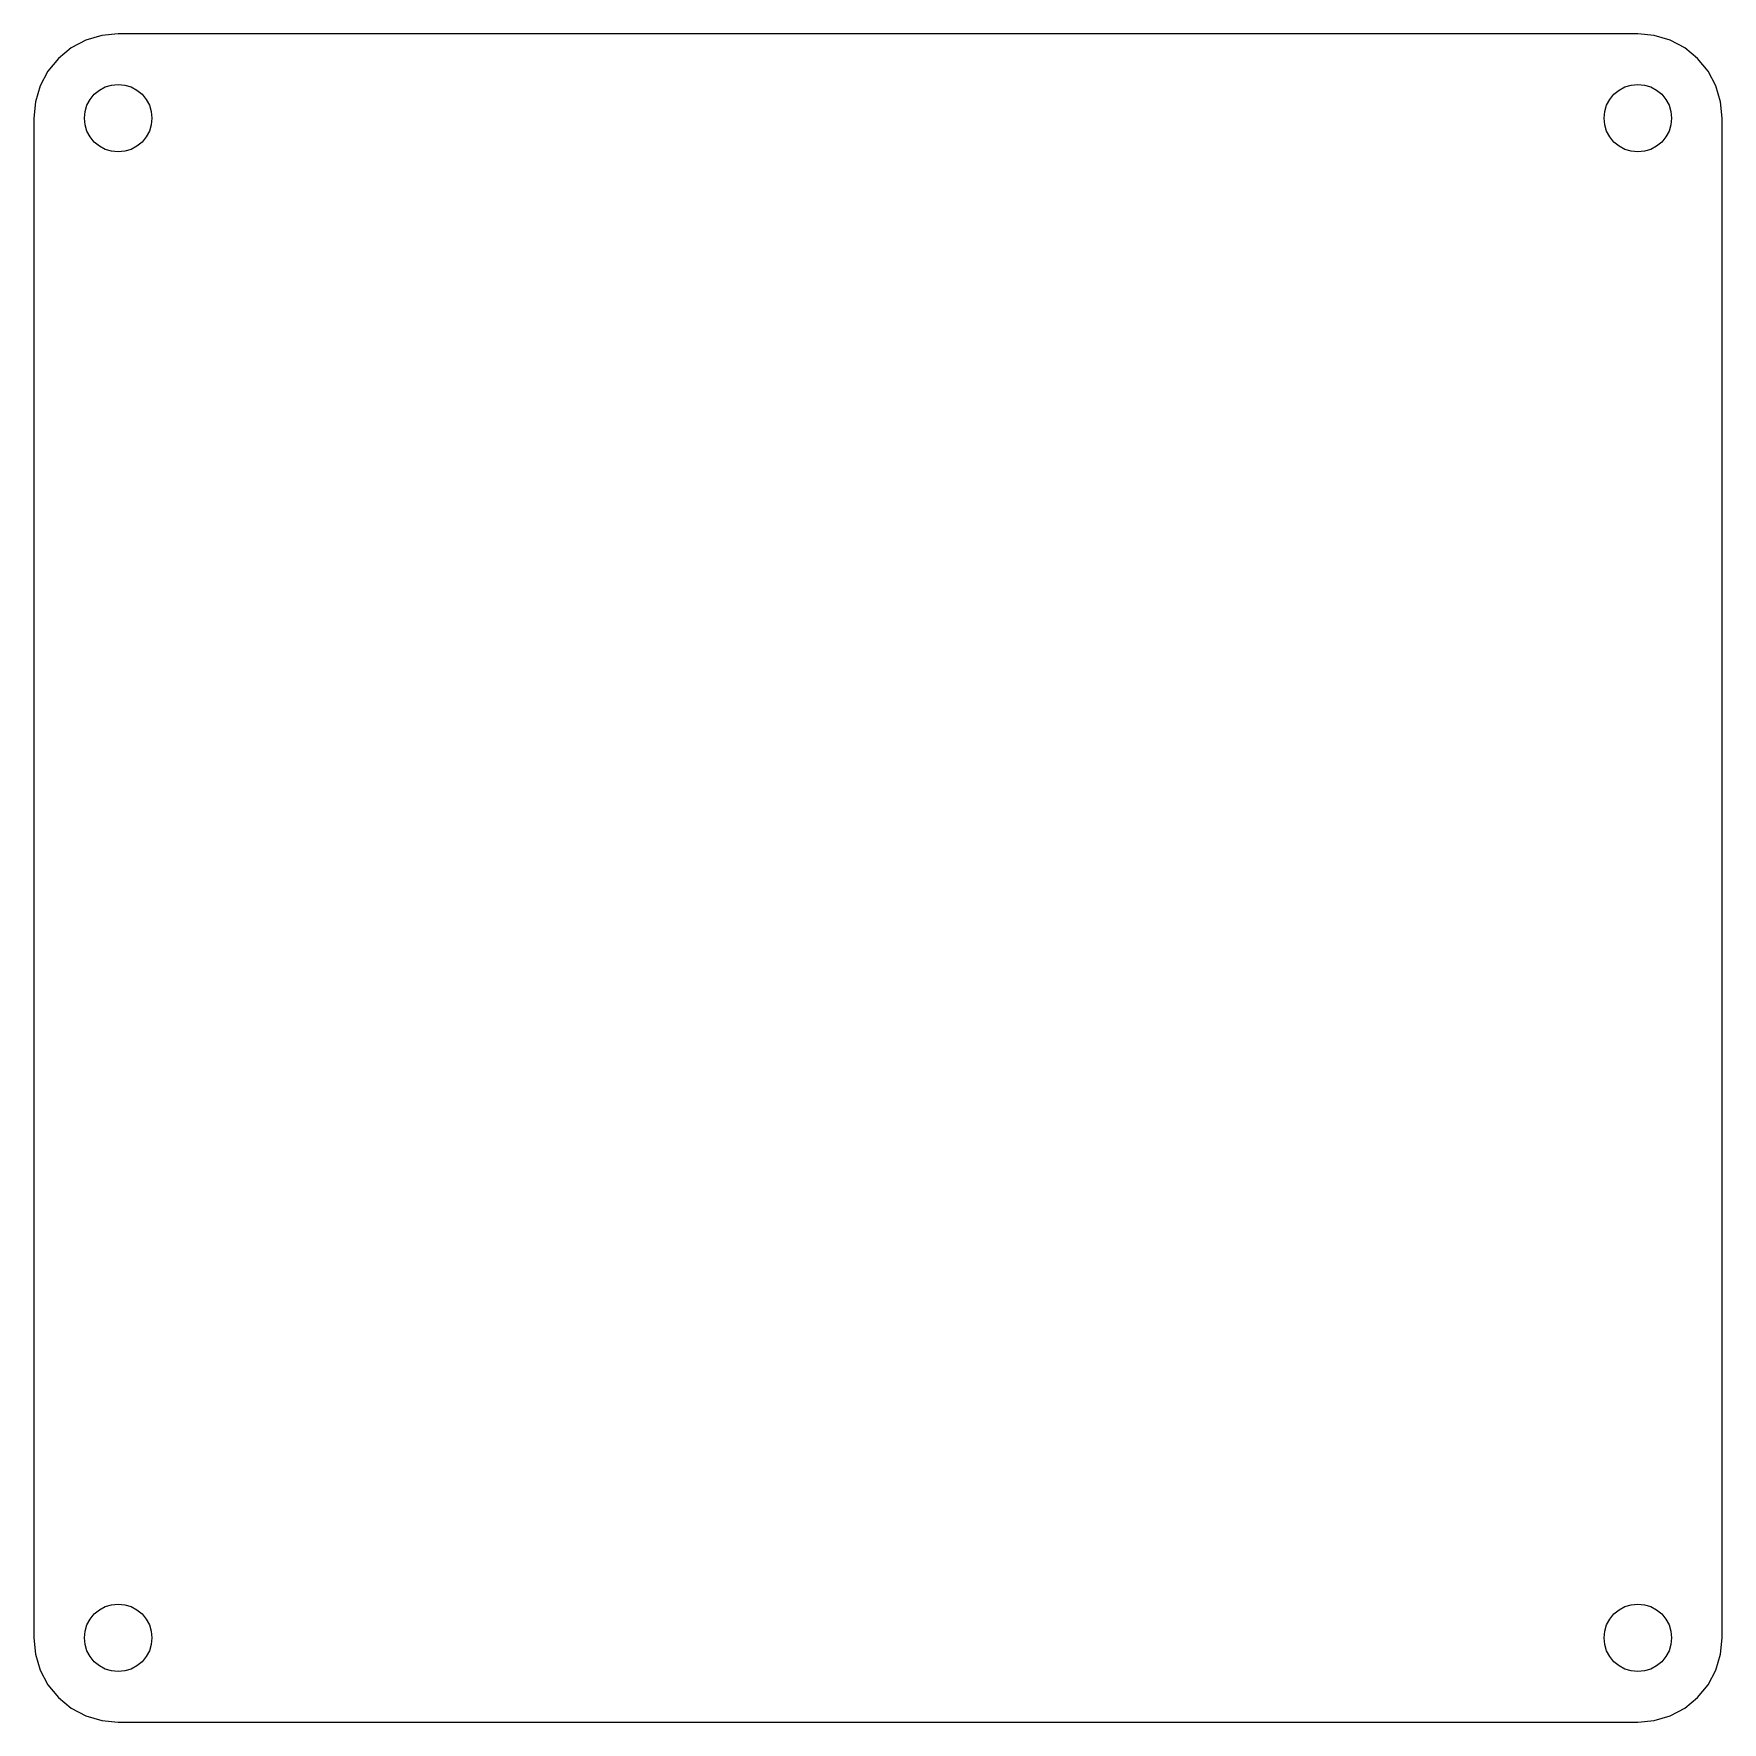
# Model space of a CAD drawing. Header units: metres. Extents: x 0 to 80, y 0 to 80.
import ezdxf

# ---------------------------------------------------------------- set-up
doc = ezdxf.new("R2010")
doc.units = ezdxf.units.M

msp = doc.modelspace()

# ---------------------------------------------------------------- linework, layer by layer
for p, q in [((4, 80), (3.21964, 79.9231)), ((76, 80), (4, 80)), ((76.7803, 79.9231), (76, 80)), ((1.77771, 79.3259), (1.17157, 78.8284)), ((2.46925, 79.6955), (1.77771, 79.3259)), ((3.21964, 79.9231), (2.46925, 79.6955)), ((77.5307, 79.6955), (76.7803, 79.9231)), ((78.2223, 79.3259), (77.5307, 79.6955)), ((78.8284, 78.8284), (78.2223, 79.3259)), ((1.17157, 78.8284), (0.674118, 78.2223)), ((79.3259, 78.2223), (78.8284, 78.8284)), ((0.674118, 78.2223), (0.304474, 77.5307)), ((79.6955, 77.5307), (79.3259, 78.2223)), ((0.304474, 77.5307), (0.076858, 76.7803)), ((2.52179, 76.6123), (2.66965, 76.8889)), ((2.66965, 76.8889), (2.86862, 77.1314)), ((2.86862, 77.1314), (3.11108, 77.3303)), ((3.11108, 77.3303), (3.3877, 77.4782)), ((3.3877, 77.4782), (3.68785, 77.5692)), ((3.68785, 77.5692), (4, 77.6)), ((4, 77.6), (4.31213, 77.5692)), ((4.31213, 77.5692), (4.61229, 77.4782)), ((4.61229, 77.4782), (4.8889, 77.3303)), ((4.8889, 77.3303), (5.13136, 77.1314)), ((5.13136, 77.1314), (5.33034, 76.8889)), ((5.33034, 76.8889), (5.4782, 76.6123)), ((74.5218, 76.6123), (74.6696, 76.8889)), ((74.6696, 76.8889), (74.8686, 77.1314)), ((74.8686, 77.1314), (75.1111, 77.3303)), ((75.1111, 77.3303), (75.3877, 77.4782)), ((75.3877, 77.4782), (75.6879, 77.5692)), ((75.6879, 77.5692), (76, 77.6)), ((76, 77.6), (76.3121, 77.5692)), ((76.3121, 77.5692), (76.6123, 77.4782)), ((76.6123, 77.4782), (76.8889, 77.3303)), ((76.8889, 77.3303), (77.1314, 77.1314)), ((77.1314, 77.1314), (77.3303, 76.8889)), ((77.3303, 76.8889), (77.4782, 76.6123)), ((79.9231, 76.7803), (79.6955, 77.5307)), ((0.076858, 76.7803), (0, 76)), ((0, 76), (0, 4)), ((2.39999, 76), (2.43074, 76.3121)), ((2.43074, 75.6879), (2.39999, 76)), ((2.43074, 76.3121), (2.52179, 76.6123)), ((5.4782, 76.6123), (5.56924, 76.3121)), ((5.56924, 76.3121), (5.59999, 76)), ((5.59999, 76), (5.56924, 75.6879)), ((74.4, 76), (74.4307, 76.3121)), ((74.4307, 75.6879), (74.4, 76)), ((74.4307, 76.3121), (74.5218, 76.6123)), ((77.4782, 76.6123), (77.5692, 76.3121)), ((77.5692, 76.3121), (77.6, 76)), ((77.6, 76), (77.5692, 75.6879)), ((80, 76), (79.9231, 76.7803)), ((80, 4), (80, 76)), ((2.52179, 75.3877), (2.43074, 75.6879)), ((2.66965, 75.1111), (2.52179, 75.3877)), ((5.4782, 75.3877), (5.33034, 75.1111)), ((5.56924, 75.6879), (5.4782, 75.3877)), ((74.5218, 75.3877), (74.4307, 75.6879)), ((74.6696, 75.1111), (74.5218, 75.3877)), ((77.4782, 75.3877), (77.3303, 75.1111)), ((77.5692, 75.6879), (77.4782, 75.3877)), ((2.86862, 74.8686), (2.66965, 75.1111)), ((3.11108, 74.6696), (2.86862, 74.8686)), ((3.3877, 74.5218), (3.11108, 74.6696)), ((3.68785, 74.4307), (3.3877, 74.5218)), ((3.99998, 74.4), (3.68785, 74.4307)), ((4.31213, 74.4307), (3.99998, 74.4)), ((4.61229, 74.5218), (4.31213, 74.4307)), ((4.8889, 74.6696), (4.61229, 74.5218)), ((5.13136, 74.8686), (4.8889, 74.6696)), ((5.33034, 75.1111), (5.13136, 74.8686)), ((74.8686, 74.8686), (74.6696, 75.1111)), ((75.1111, 74.6696), (74.8686, 74.8686)), ((75.3877, 74.5218), (75.1111, 74.6696)), ((75.6879, 74.4307), (75.3877, 74.5218)), ((76, 74.4), (75.6879, 74.4307)), ((76.3121, 74.4307), (76, 74.4)), ((76.6123, 74.5218), (76.3121, 74.4307)), ((76.8889, 74.6696), (76.6123, 74.5218)), ((77.1314, 74.8686), (76.8889, 74.6696)), ((77.3303, 75.1111), (77.1314, 74.8686)), ((2.52179, 4.61229), (2.66965, 4.8889)), ((2.66965, 4.8889), (2.86862, 5.13136)), ((2.86862, 5.13136), (3.11108, 5.33034)), ((3.11108, 5.33034), (3.3877, 5.4782)), ((3.3877, 5.4782), (3.68785, 5.56924)), ((3.68785, 5.56924), (4, 5.59999)), ((4, 5.59999), (4.31213, 5.56924)), ((4.31213, 5.56924), (4.61229, 5.4782)), ((4.61229, 5.4782), (4.8889, 5.33034)), ((4.8889, 5.33034), (5.13136, 5.13136)), ((5.13136, 5.13136), (5.33034, 4.8889)), ((5.33034, 4.8889), (5.4782, 4.61229)), ((74.5218, 4.61229), (74.6696, 4.8889)), ((74.6696, 4.8889), (74.8686, 5.13136)), ((74.8686, 5.13136), (75.1111, 5.33034)), ((75.1111, 5.33034), (75.3877, 5.4782)), ((75.3877, 5.4782), (75.6879, 5.56924)), ((75.6879, 5.56924), (76, 5.59999)), ((76, 5.59999), (76.3121, 5.56924)), ((76.3121, 5.56924), (76.6123, 5.4782)), ((76.6123, 5.4782), (76.8889, 5.33034)), ((76.8889, 5.33034), (77.1314, 5.13136)), ((77.1314, 5.13136), (77.3303, 4.8889)), ((77.3303, 4.8889), (77.4782, 4.61229)), ((0, 4), (0.076858, 3.21964)), ((2.39999, 4), (2.43074, 4.31213)), ((2.43074, 3.68785), (2.39999, 4)), ((2.43074, 4.31213), (2.52179, 4.61229)), ((5.4782, 4.61229), (5.56924, 4.31213)), ((5.56924, 4.31213), (5.59999, 4)), ((5.59999, 4), (5.56924, 3.68785)), ((74.4, 4), (74.4307, 4.31213)), ((74.4307, 3.68785), (74.4, 4)), ((74.4307, 4.31213), (74.5218, 4.61229)), ((77.4782, 4.61229), (77.5692, 4.31213)), ((77.5692, 4.31213), (77.6, 4)), ((77.6, 4), (77.5692, 3.68785)), ((79.9231, 3.21964), (80, 4)), ((0.076858, 3.21964), (0.304474, 2.46925)), ((2.52179, 3.3877), (2.43074, 3.68785)), ((2.66965, 3.11108), (2.52179, 3.3877)), ((5.4782, 3.3877), (5.33034, 3.11108)), ((5.56924, 3.68785), (5.4782, 3.3877)), ((74.5218, 3.3877), (74.4307, 3.68785)), ((74.6696, 3.11108), (74.5218, 3.3877)), ((77.4782, 3.3877), (77.3303, 3.11108)), ((77.5692, 3.68785), (77.4782, 3.3877)), ((79.6955, 2.46925), (79.9231, 3.21964)), ((0.304474, 2.46925), (0.674118, 1.77771)), ((2.86862, 2.86862), (2.66965, 3.11108)), ((3.11108, 2.66965), (2.86862, 2.86862)), ((3.3877, 2.52179), (3.11108, 2.66965)), ((3.68785, 2.43074), (3.3877, 2.52179)), ((3.99998, 2.39999), (3.68785, 2.43074)), ((4.31213, 2.43074), (3.99998, 2.39999)), ((4.61229, 2.52179), (4.31213, 2.43074)), ((4.8889, 2.66965), (4.61229, 2.52179)), ((5.13136, 2.86862), (4.8889, 2.66965)), ((5.33034, 3.11108), (5.13136, 2.86862)), ((74.8686, 2.86862), (74.6696, 3.11108)), ((75.1111, 2.66965), (74.8686, 2.86862)), ((75.3877, 2.52179), (75.1111, 2.66965)), ((75.6879, 2.43074), (75.3877, 2.52179)), ((76, 2.39999), (75.6879, 2.43074)), ((76.3121, 2.43074), (76, 2.39999)), ((76.6123, 2.52179), (76.3121, 2.43074)), ((76.8889, 2.66965), (76.6123, 2.52179)), ((77.1314, 2.86862), (76.8889, 2.66965)), ((77.3303, 3.11108), (77.1314, 2.86862)), ((79.3259, 1.77771), (79.6955, 2.46925)), ((0.674118, 1.77771), (1.17157, 1.17157)), ((78.8284, 1.17157), (79.3259, 1.77771)), ((1.17157, 1.17157), (1.77771, 0.674118)), ((78.2223, 0.674118), (78.8284, 1.17157)), ((1.77771, 0.674118), (2.46925, 0.304474)), ((2.46925, 0.304474), (3.21964, 0.076858)), ((3.21964, 0.076858), (3.99998, 0)), ((3.99998, 0), (76, 0)), ((76, 0), (76.7803, 0.076858)), ((76.7803, 0.076858), (77.5307, 0.304474)), ((77.5307, 0.304474), (78.2223, 0.674118))]:
    msp.add_line(p, q)

doc.saveas('drawing.dxf')
